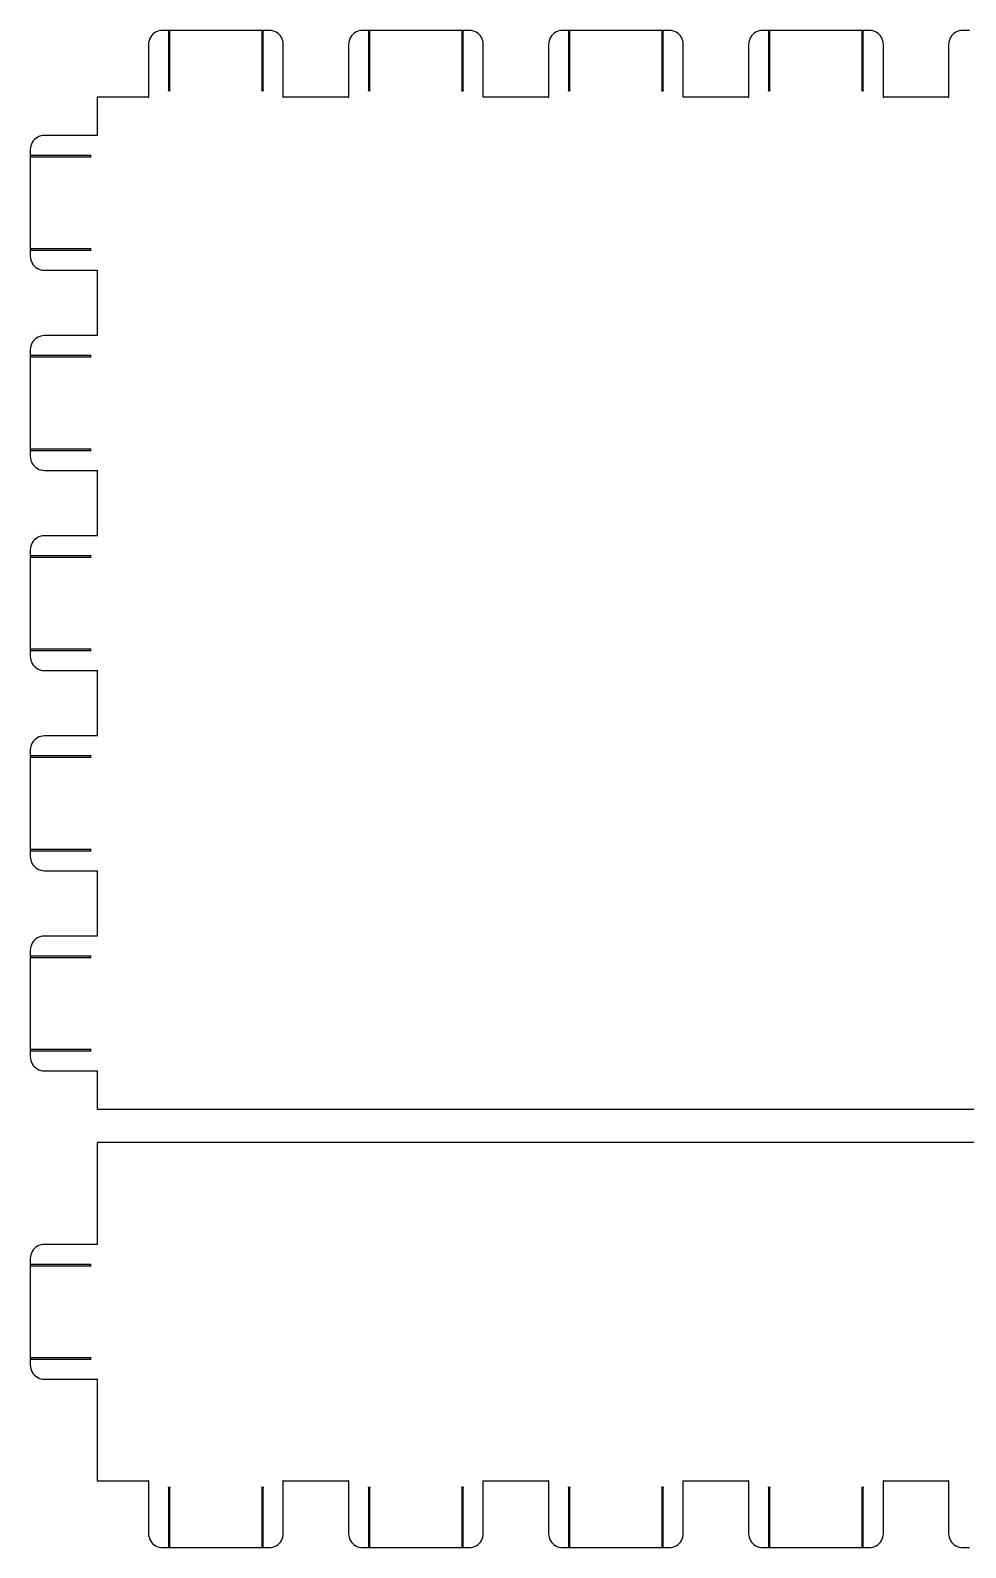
# Model space of a CAD drawing. Extents: x -4034 to 1909, y -3277 to 6509.
# Drawn here: x 10.3 to 149.2, y 1401.5 to 1626.7 of the extents above; entities that cross this region are included whole.
import ezdxf

# ---------------------------------------------------------------- set-up
doc = ezdxf.new("R2010")
doc.units = 0
doc.layers.add('Layer_1', color=7, linetype='CONTINUOUS')

msp = doc.modelspace()

# ---------------------------------------------------------------- linework, layer by layer
at = {"layer": 'Layer_1', "color": 7}
for points in [[(30.92, 1626.6743), (29.93, 1626.6743)], [(30.82, 1626.5743), (30.82, 1617.6642)], [(44.78, 1626.6743), (30.92, 1626.6743)], [(31.02, 1617.6642), (31.02, 1626.5743)], [(44.68, 1626.5743), (44.68, 1617.6642)], [(45.77, 1626.6743), (44.78, 1626.6743)], [(44.88, 1617.6642), (44.88, 1626.5743)], [(60.62, 1626.6743), (59.63, 1626.6743)], [(60.52, 1626.5743), (60.52, 1617.6642)], [(74.48, 1626.6743), (60.62, 1626.6743)], [(60.72, 1617.6642), (60.72, 1626.5743)], [(74.38, 1626.5743), (74.38, 1617.6642)], [(75.47, 1626.6743), (74.48, 1626.6743)], [(74.58, 1617.6642), (74.58, 1626.5743)], [(90.32, 1626.6743), (89.33, 1626.6743)], [(90.22, 1626.5743), (90.22, 1617.6642)], [(104.18, 1626.6743), (90.32, 1626.6743)], [(90.42, 1617.6642), (90.42, 1626.5743)], [(104.08, 1626.5743), (104.08, 1617.6642)], [(105.17, 1626.6743), (104.18, 1626.6743)], [(104.28, 1617.6642), (104.28, 1626.5743)], [(120.02, 1626.6743), (119.03, 1626.6743)], [(119.92, 1626.5743), (119.92, 1617.6642)], [(133.88, 1626.6743), (120.02, 1626.6743)], [(120.12, 1617.6642), (120.12, 1626.5743)], [(133.78, 1626.5743), (133.78, 1617.6642)], [(134.87, 1626.6743), (133.88, 1626.6743)], [(133.98, 1617.6642), (133.98, 1626.5743)], [(149.72, 1626.6743), (148.73, 1626.6743)], [(27.85, 1624.5943), (27.85, 1616.7742), (20.3, 1616.7742)], [(57.55, 1624.5943), (57.55, 1616.7742), (47.85, 1616.7742), (47.85, 1624.5943)], [(87.25, 1624.5943), (87.25, 1616.7742), (77.55, 1616.7742), (77.55, 1624.5943)], [(116.95, 1624.5943), (116.95, 1616.7742), (107.25, 1616.7742), (107.25, 1624.5943)], [(146.65, 1624.5943), (146.65, 1616.7742), (136.95, 1616.7742), (136.95, 1624.5943)], [(20.2, 1616.6742), (20.2, 1611.0741), (12.38, 1611.0741)], [(10.3, 1608.9941), (10.3, 1608.004)], [(10.3, 1608.004), (10.3, 1594.1438)], [(19.31, 1608.104), (10.4, 1608.104)], [(10.4, 1607.904), (19.31, 1607.904)], [(10.3, 1594.1438), (10.3, 1593.1538)], [(19.31, 1594.2438), (10.4, 1594.2438)], [(10.4, 1594.0438), (19.31, 1594.0438)], [(12.38, 1591.0738), (20.2, 1591.0738), (20.2, 1581.3736), (12.38, 1581.3736)], [(10.3, 1579.2936), (10.3, 1578.3036)], [(19.31, 1578.4036), (10.4, 1578.4036)], [(10.3, 1578.3036), (10.3, 1564.4433)], [(10.4, 1578.2036), (19.31, 1578.2036)], [(10.3, 1564.4433), (10.3, 1563.4533)], [(19.31, 1564.5433), (10.4, 1564.5433)], [(10.4, 1564.3433), (19.31, 1564.3433)], [(12.38, 1561.3733), (20.2, 1561.3733), (20.2, 1551.6731), (12.38, 1551.6731)], [(10.3, 1549.5931), (10.3, 1548.6031)], [(10.3, 1548.6031), (10.3, 1534.7429)], [(19.31, 1548.7031), (10.4, 1548.7031)], [(10.4, 1548.5031), (19.31, 1548.5031)], [(10.3, 1534.7429), (10.3, 1533.7529)], [(19.31, 1534.8429), (10.4, 1534.8429)], [(10.4, 1534.6429), (19.31, 1534.6429)], [(12.38, 1531.6728), (20.2, 1531.6728), (20.2, 1521.9727), (12.38, 1521.9727)], [(10.3, 1519.8926), (10.3, 1518.9026)], [(10.3, 1518.9026), (10.3, 1505.0424)], [(19.31, 1519.0026), (10.4, 1519.0026)], [(10.4, 1518.8026), (19.31, 1518.8026)], [(10.3, 1505.0424), (10.3, 1504.0524)], [(19.31, 1505.1424), (10.4, 1505.1424)], [(10.4, 1504.9424), (19.31, 1504.9424)], [(12.38, 1501.9723), (20.2, 1501.9723), (20.2, 1492.2722), (12.38, 1492.2722)], [(10.3, 1490.1922), (10.3, 1489.2021)], [(10.3, 1489.2021), (10.3, 1475.3419)], [(19.31, 1489.3021), (10.4, 1489.3021)], [(10.4, 1489.1021), (19.31, 1489.1021)], [(10.3, 1475.3419), (10.3, 1474.3519)], [(19.31, 1475.4419), (10.4, 1475.4419)], [(10.4, 1475.2419), (19.31, 1475.2419)], [(12.38, 1472.2719), (20.2, 1472.2719), (20.2, 1466.6718)], [(20.3, 1466.5718), (560.3, 1466.5718)], [(20.2, 1461.519494), (20.2, 1446.519194), (12.38, 1446.519194)], [(560.3, 1461.619496), (20.3, 1461.619496)], [(10.3, 1444.439152), (10.3, 1443.449133)], [(10.3, 1443.449133), (10.3, 1429.588855)], [(19.31, 1443.549135), (10.4, 1443.549135)], [(10.4, 1443.349131), (19.31, 1443.349131)], [(10.3, 1429.588855), (10.3, 1428.598836)], [(19.31, 1429.688857), (10.4, 1429.688857)], [(10.4, 1429.488853), (19.31, 1429.488853)], [(19.223, 1429.638856), (19.26, 1429.674857)], [(12.38, 1426.518794), (20.2, 1426.518794), (20.2, 1411.518494)], [(20.3, 1411.418492), (27.85, 1411.418492), (27.85, 1403.598336)], [(30.82, 1410.528474), (30.82, 1401.618296)], [(31.02, 1401.618296), (31.02, 1410.528474)], [(44.68, 1410.528474), (44.68, 1401.618296)], [(44.88, 1401.618296), (44.88, 1410.528474)], [(47.85, 1403.598336), (47.85, 1411.418492), (57.55, 1411.418492), (57.55, 1403.598336)], [(60.52, 1410.528474), (60.52, 1401.618296)], [(60.72, 1401.618296), (60.72, 1410.528474)], [(74.38, 1410.528474), (74.38, 1401.618296)], [(74.58, 1401.618296), (74.58, 1410.528474)], [(77.55, 1403.598336), (77.55, 1411.418492), (87.25, 1411.418492), (87.25, 1403.598336)], [(90.22, 1410.528474), (90.22, 1401.618296)], [(90.42, 1401.618296), (90.42, 1410.528474)], [(104.08, 1410.528474), (104.08, 1401.618296)], [(104.28, 1401.618296), (104.28, 1410.528474)], [(107.25, 1403.598336), (107.25, 1411.418492), (116.95, 1411.418492), (116.95, 1403.598336)], [(119.92, 1410.528474), (119.92, 1401.618296)], [(120.12, 1401.618296), (120.12, 1410.528474)], [(133.78, 1410.528474), (133.78, 1401.618296)], [(133.98, 1401.618296), (133.98, 1410.528474)], [(136.95, 1403.598336), (136.95, 1411.418492), (146.65, 1411.418492), (146.65, 1403.598336)], [(29.93, 1401.518294), (30.92, 1401.518294)], [(30.92, 1401.518294), (44.78, 1401.518294)], [(44.78, 1401.518294), (45.77, 1401.518294)], [(59.63, 1401.518294), (60.62, 1401.518294)], [(60.62, 1401.518294), (74.48, 1401.518294)], [(74.48, 1401.518294), (75.47, 1401.518294)], [(89.33, 1401.518294), (90.32, 1401.518294)], [(90.32, 1401.518294), (104.18, 1401.518294)], [(104.18, 1401.518294), (105.17, 1401.518294)], [(119.03, 1401.518294), (120.02, 1401.518294)], [(120.02, 1401.518294), (133.88, 1401.518294)], [(133.88, 1401.518294), (134.87, 1401.518294)], [(148.73, 1401.518294), (149.72, 1401.518294)]]:
    msp.add_lwpolyline(points, dxfattribs=at)
for points in [[(20.3, 1466.5718)], [(20.3, 1411.418492)]]:
    msp.add_lwpolyline(points, close=True, dxfattribs=at)
for points in [[(28.129, 1625.6343), (27.946, 1625.3173), (27.85, 1624.9593), (27.85, 1624.5943)], [(28.89, 1626.3953), (28.574, 1626.2123), (28.311, 1625.9503), (28.129, 1625.6343)], [(29.93, 1626.6743), (29.565, 1626.6743), (29.206, 1626.5783), (28.89, 1626.3953)], [(30.92, 1626.6743), (30.865, 1626.6743), (30.82, 1626.6293), (30.82, 1626.5743)], [(31.02, 1626.5743), (31.02, 1626.6293), (30.975, 1626.6743), (30.92, 1626.6743)], [(44.78, 1626.6743), (44.725, 1626.6743), (44.68, 1626.6293), (44.68, 1626.5743)], [(44.88, 1626.5743), (44.88, 1626.6293), (44.835, 1626.6743), (44.78, 1626.6743)], [(46.81, 1626.3953), (46.494, 1626.5783), (46.135, 1626.6743), (45.77, 1626.6743)], [(47.571, 1625.6343), (47.389, 1625.9503), (47.126, 1626.2123), (46.81, 1626.3953)], [(47.85, 1624.5943), (47.85, 1624.9593), (47.754, 1625.3173), (47.571, 1625.6343)], [(57.829, 1625.6343), (57.646, 1625.3173), (57.55, 1624.9593), (57.55, 1624.5943)], [(58.59, 1626.3953), (58.274, 1626.2123), (58.011, 1625.9503), (57.829, 1625.6343)], [(59.63, 1626.6743), (59.265, 1626.6743), (58.906, 1626.5783), (58.59, 1626.3953)], [(60.62, 1626.6743), (60.565, 1626.6743), (60.52, 1626.6293), (60.52, 1626.5743)], [(60.72, 1626.5743), (60.72, 1626.6293), (60.675, 1626.6743), (60.62, 1626.6743)], [(74.48, 1626.6743), (74.425, 1626.6743), (74.38, 1626.6293), (74.38, 1626.5743)], [(74.58, 1626.5743), (74.58, 1626.6293), (74.535, 1626.6743), (74.48, 1626.6743)], [(76.51, 1626.3953), (76.194, 1626.5783), (75.835, 1626.6743), (75.47, 1626.6743)], [(77.271, 1625.6343), (77.089, 1625.9503), (76.826, 1626.2123), (76.51, 1626.3953)], [(77.55, 1624.5943), (77.55, 1624.9593), (77.454, 1625.3173), (77.271, 1625.6343)], [(87.529, 1625.6343), (87.346, 1625.3173), (87.25, 1624.9593), (87.25, 1624.5943)], [(88.29, 1626.3953), (87.974, 1626.2123), (87.711, 1625.9503), (87.529, 1625.6343)], [(89.33, 1626.6743), (88.965, 1626.6743), (88.606, 1626.5783), (88.29, 1626.3953)], [(90.32, 1626.6743), (90.265, 1626.6743), (90.22, 1626.6293), (90.22, 1626.5743)], [(90.42, 1626.5743), (90.42, 1626.6293), (90.375, 1626.6743), (90.32, 1626.6743)], [(104.18, 1626.6743), (104.125, 1626.6743), (104.08, 1626.6293), (104.08, 1626.5743)], [(104.28, 1626.5743), (104.28, 1626.6293), (104.235, 1626.6743), (104.18, 1626.6743)], [(106.21, 1626.3953), (105.894, 1626.5783), (105.535, 1626.6743), (105.17, 1626.6743)], [(106.971, 1625.6343), (106.789, 1625.9503), (106.526, 1626.2123), (106.21, 1626.3953)], [(107.25, 1624.5943), (107.25, 1624.9593), (107.154, 1625.3173), (106.971, 1625.6343)], [(117.229, 1625.6343), (117.046, 1625.3173), (116.95, 1624.9593), (116.95, 1624.5943)], [(117.99, 1626.3953), (117.674, 1626.2123), (117.411, 1625.9503), (117.229, 1625.6343)], [(119.03, 1626.6743), (118.665, 1626.6743), (118.306, 1626.5783), (117.99, 1626.3953)], [(120.02, 1626.6743), (119.965, 1626.6743), (119.92, 1626.6293), (119.92, 1626.5743)], [(120.12, 1626.5743), (120.12, 1626.6293), (120.075, 1626.6743), (120.02, 1626.6743)], [(133.88, 1626.6743), (133.825, 1626.6743), (133.78, 1626.6293), (133.78, 1626.5743)], [(133.98, 1626.5743), (133.98, 1626.6293), (133.935, 1626.6743), (133.88, 1626.6743)], [(135.91, 1626.3953), (135.594, 1626.5783), (135.235, 1626.6743), (134.87, 1626.6743)], [(136.671, 1625.6343), (136.489, 1625.9503), (136.226, 1626.2123), (135.91, 1626.3953)], [(136.95, 1624.5943), (136.95, 1624.9593), (136.854, 1625.3173), (136.671, 1625.6343)], [(146.929, 1625.6343), (146.746, 1625.3173), (146.65, 1624.9593), (146.65, 1624.5943)], [(147.69, 1626.3953), (147.374, 1626.2123), (147.111, 1625.9503), (146.929, 1625.6343)], [(148.73, 1626.6743), (148.365, 1626.6743), (148.006, 1626.5783), (147.69, 1626.3953)], [(20.3, 1616.7742), (20.245, 1616.7742), (20.2, 1616.7292), (20.2, 1616.6742)], [(27.85, 1616.7742), (27.85, 1616.6742), (27.95, 1616.7742), (27.85, 1616.7742)], [(30.82, 1617.6642), (30.82, 1617.6812), (30.825, 1617.6982), (30.833, 1617.7142)], [(30.833, 1617.7142), (30.842, 1617.7292), (30.855, 1617.7412), (30.87, 1617.7502)], [(30.87, 1617.7502), (30.885, 1617.7602), (30.902, 1617.7642), (30.92, 1617.7642)], [(30.92, 1617.7642), (30.938, 1617.7642), (30.955, 1617.7642), (30.97, 1617.7502)], [(30.97, 1617.7502), (30.985, 1617.7402), (30.998, 1617.7292), (31.007, 1617.7142)], [(31.007, 1617.7142), (31.015, 1617.6982), (31.02, 1617.6812), (31.02, 1617.6642)], [(44.68, 1617.6642), (44.68, 1617.6812), (44.685, 1617.6982), (44.693, 1617.7142)], [(44.693, 1617.7142), (44.702, 1617.7292), (44.715, 1617.7412), (44.73, 1617.7502)], [(44.73, 1617.7502), (44.745, 1617.7602), (44.762, 1617.7642), (44.78, 1617.7642)], [(44.78, 1617.7642), (44.798, 1617.7642), (44.815, 1617.7642), (44.83, 1617.7502)], [(44.83, 1617.7502), (44.845, 1617.7402), (44.858, 1617.7292), (44.867, 1617.7142)], [(44.867, 1617.7142), (44.875, 1617.6982), (44.88, 1617.6812), (44.88, 1617.6642)], [(47.85, 1616.7742), (47.75, 1616.7742), (47.85, 1616.6742), (47.85, 1616.7742)], [(57.55, 1616.7742), (57.55, 1616.6742), (57.65, 1616.7742), (57.55, 1616.7742)], [(60.52, 1617.6642), (60.52, 1617.6812), (60.525, 1617.6982), (60.533, 1617.7142)], [(60.533, 1617.7142), (60.542, 1617.7292), (60.555, 1617.7412), (60.57, 1617.7502)], [(60.57, 1617.7502), (60.585, 1617.7602), (60.602, 1617.7642), (60.62, 1617.7642)], [(60.62, 1617.7642), (60.638, 1617.7642), (60.655, 1617.7642), (60.67, 1617.7502)], [(60.67, 1617.7502), (60.685, 1617.7402), (60.698, 1617.7292), (60.707, 1617.7142)], [(60.707, 1617.7142), (60.715, 1617.6982), (60.72, 1617.6812), (60.72, 1617.6642)], [(74.38, 1617.6642), (74.38, 1617.6812), (74.385, 1617.6982), (74.393, 1617.7142)], [(74.393, 1617.7142), (74.402, 1617.7292), (74.415, 1617.7412), (74.43, 1617.7502)], [(74.43, 1617.7502), (74.445, 1617.7602), (74.462, 1617.7642), (74.48, 1617.7642)], [(74.48, 1617.7642), (74.498, 1617.7642), (74.515, 1617.7642), (74.53, 1617.7502)], [(74.53, 1617.7502), (74.545, 1617.7402), (74.558, 1617.7292), (74.567, 1617.7142)], [(74.567, 1617.7142), (74.575, 1617.6982), (74.58, 1617.6812), (74.58, 1617.6642)], [(77.55, 1616.7742), (77.45, 1616.7742), (77.55, 1616.6742), (77.55, 1616.7742)], [(87.25, 1616.7742), (87.25, 1616.6742), (87.35, 1616.7742), (87.25, 1616.7742)], [(90.22, 1617.6642), (90.22, 1617.6812), (90.225, 1617.6982), (90.233, 1617.7142)], [(90.233, 1617.7142), (90.242, 1617.7292), (90.255, 1617.7412), (90.27, 1617.7502)], [(90.27, 1617.7502), (90.285, 1617.7602), (90.302, 1617.7642), (90.32, 1617.7642)], [(90.32, 1617.7642), (90.338, 1617.7642), (90.355, 1617.7642), (90.37, 1617.7502)], [(90.37, 1617.7502), (90.385, 1617.7402), (90.398, 1617.7292), (90.407, 1617.7142)], [(90.407, 1617.7142), (90.415, 1617.6982), (90.42, 1617.6812), (90.42, 1617.6642)], [(104.08, 1617.6642), (104.08, 1617.6812), (104.085, 1617.6982), (104.093, 1617.7142)], [(104.093, 1617.7142), (104.102, 1617.7292), (104.115, 1617.7412), (104.13, 1617.7502)], [(104.13, 1617.7502), (104.145, 1617.7602), (104.162, 1617.7642), (104.18, 1617.7642)], [(104.18, 1617.7642), (104.198, 1617.7642), (104.215, 1617.7642), (104.23, 1617.7502)], [(104.23, 1617.7502), (104.245, 1617.7402), (104.258, 1617.7292), (104.267, 1617.7142)], [(104.267, 1617.7142), (104.275, 1617.6982), (104.28, 1617.6812), (104.28, 1617.6642)], [(107.25, 1616.7742), (107.15, 1616.7742), (107.25, 1616.6742), (107.25, 1616.7742)], [(116.95, 1616.7742), (116.95, 1616.6742), (117.05, 1616.7742), (116.95, 1616.7742)], [(119.92, 1617.6642), (119.92, 1617.6812), (119.925, 1617.6982), (119.933, 1617.7142)], [(119.933, 1617.7142), (119.942, 1617.7292), (119.955, 1617.7412), (119.97, 1617.7502)], [(119.97, 1617.7502), (119.985, 1617.7602), (120.002, 1617.7642), (120.02, 1617.7642)], [(120.02, 1617.7642), (120.038, 1617.7642), (120.055, 1617.7642), (120.07, 1617.7502)], [(120.07, 1617.7502), (120.085, 1617.7402), (120.098, 1617.7292), (120.107, 1617.7142)], [(120.107, 1617.7142), (120.115, 1617.6982), (120.12, 1617.6812), (120.12, 1617.6642)], [(133.78, 1617.6642), (133.78, 1617.6812), (133.785, 1617.6982), (133.793, 1617.7142)], [(133.793, 1617.7142), (133.802, 1617.7292), (133.815, 1617.7412), (133.83, 1617.7502)], [(133.83, 1617.7502), (133.845, 1617.7602), (133.862, 1617.7642), (133.88, 1617.7642)], [(133.88, 1617.7642), (133.898, 1617.7642), (133.915, 1617.7642), (133.93, 1617.7502)], [(133.93, 1617.7502), (133.945, 1617.7402), (133.958, 1617.7292), (133.967, 1617.7142)], [(133.967, 1617.7142), (133.975, 1617.6982), (133.98, 1617.6812), (133.98, 1617.6642)], [(136.95, 1616.7742), (136.85, 1616.7742), (136.95, 1616.6742), (136.95, 1616.7742)], [(146.65, 1616.7742), (146.65, 1616.6742), (146.75, 1616.7742), (146.65, 1616.7742)], [(10.579, 1610.0341), (10.396, 1609.7171), (10.3, 1609.3591), (10.3, 1608.9941)], [(11.34, 1610.7951), (11.024, 1610.6121), (10.761, 1610.3501), (10.579, 1610.0341)], [(12.38, 1611.0741), (12.015, 1611.0741), (11.656, 1610.9781), (11.34, 1610.7951)], [(20.2, 1611.0741), (20.2, 1610.9741), (20.3, 1611.0741), (20.2, 1611.0741)], [(10.4, 1608.104), (10.345, 1608.104), (10.3, 1608.059), (10.3, 1608.004)], [(10.3, 1608.004), (10.3, 1607.948), (10.345, 1607.904), (10.4, 1607.904)], [(19.21, 1608.004), (19.21, 1608.021), (19.215, 1608.038), (19.223, 1608.054)], [(19.223, 1607.954), (19.215, 1607.969), (19.21, 1607.986), (19.21, 1608.004)], [(19.223, 1608.054), (19.232, 1608.069), (19.245, 1608.081), (19.26, 1608.09)], [(19.26, 1607.917), (19.245, 1607.927), (19.232, 1607.938), (19.223, 1607.954)], [(19.26, 1608.09), (19.275, 1608.1), (19.292, 1608.104), (19.31, 1608.104)], [(19.31, 1607.904), (19.292, 1607.904), (19.275, 1607.904), (19.26, 1607.917)], [(10.4, 1594.2438), (10.345, 1594.2438), (10.3, 1594.1988), (10.3, 1594.1438)], [(10.3, 1594.1438), (10.3, 1594.0878), (10.345, 1594.0438), (10.4, 1594.0438)], [(19.21, 1594.1438), (19.21, 1594.1608), (19.215, 1594.1778), (19.223, 1594.1938)], [(19.223, 1594.0938), (19.215, 1594.1088), (19.21, 1594.1258), (19.21, 1594.1438)], [(19.223, 1594.1938), (19.232, 1594.2088), (19.245, 1594.2208), (19.26, 1594.2298)], [(19.26, 1594.2298), (19.275, 1594.2398), (19.292, 1594.2438), (19.31, 1594.2438)], [(10.3, 1593.1538), (10.3, 1592.7888), (10.396, 1592.4298), (10.579, 1592.1138)], [(10.579, 1592.1138), (10.761, 1591.7968), (11.024, 1591.5348), (11.34, 1591.3518)], [(19.26, 1594.0568), (19.245, 1594.0668), (19.232, 1594.0778), (19.223, 1594.0938)], [(19.31, 1594.0438), (19.292, 1594.0438), (19.275, 1594.0438), (19.26, 1594.0568)], [(11.34, 1591.3518), (11.656, 1591.1698), (12.015, 1591.0738), (12.38, 1591.0738)], [(20.2, 1591.0738), (20.3, 1591.0738), (20.2, 1591.1738), (20.2, 1591.0738)], [(11.34, 1581.0946), (11.024, 1580.9116), (10.761, 1580.6496), (10.579, 1580.3336)], [(12.38, 1581.3736), (12.015, 1581.3736), (11.656, 1581.2776), (11.34, 1581.0946)], [(20.2, 1581.3736), (20.2, 1581.2736), (20.3, 1581.3736), (20.2, 1581.3736)], [(10.579, 1580.3336), (10.396, 1580.0166), (10.3, 1579.6586), (10.3, 1579.2936)], [(10.4, 1578.4036), (10.345, 1578.4036), (10.3, 1578.3586), (10.3, 1578.3036)], [(19.21, 1578.3036), (19.21, 1578.3206), (19.215, 1578.3376), (19.223, 1578.3536)], [(19.223, 1578.3536), (19.232, 1578.3686), (19.245, 1578.3806), (19.26, 1578.3896)], [(19.26, 1578.3896), (19.275, 1578.3996), (19.292, 1578.4036), (19.31, 1578.4036)], [(10.3, 1578.3036), (10.3, 1578.2476), (10.345, 1578.2036), (10.4, 1578.2036)], [(19.223, 1578.2536), (19.215, 1578.2686), (19.21, 1578.2856), (19.21, 1578.3036)], [(19.26, 1578.2166), (19.245, 1578.2266), (19.232, 1578.2376), (19.223, 1578.2536)], [(19.31, 1578.2036), (19.292, 1578.2036), (19.275, 1578.2036), (19.26, 1578.2166)], [(10.4, 1564.5433), (10.345, 1564.5433), (10.3, 1564.4983), (10.3, 1564.4433)], [(10.3, 1564.4433), (10.3, 1564.3873), (10.345, 1564.3433), (10.4, 1564.3433)], [(10.3, 1563.4533), (10.3, 1563.0883), (10.396, 1562.7293), (10.579, 1562.4133)], [(19.21, 1564.4433), (19.21, 1564.4603), (19.215, 1564.4773), (19.223, 1564.4933)], [(19.223, 1564.3933), (19.215, 1564.4083), (19.21, 1564.4253), (19.21, 1564.4433)], [(19.223, 1564.4933), (19.232, 1564.5083), (19.245, 1564.5203), (19.26, 1564.5293)], [(19.26, 1564.3563), (19.245, 1564.3663), (19.232, 1564.3773), (19.223, 1564.3933)], [(19.26, 1564.5293), (19.275, 1564.5393), (19.292, 1564.5433), (19.31, 1564.5433)], [(19.31, 1564.3433), (19.292, 1564.3433), (19.275, 1564.3433), (19.26, 1564.3563)], [(10.579, 1562.4133), (10.761, 1562.0963), (11.024, 1561.8343), (11.34, 1561.6513)], [(11.34, 1561.6513), (11.656, 1561.4693), (12.015, 1561.3733), (12.38, 1561.3733)], [(20.2, 1561.3733), (20.3, 1561.3733), (20.2, 1561.4733), (20.2, 1561.3733)], [(11.34, 1551.3941), (11.024, 1551.2111), (10.761, 1550.9491), (10.579, 1550.6331)], [(12.38, 1551.6731), (12.015, 1551.6731), (11.656, 1551.5771), (11.34, 1551.3941)], [(20.2, 1551.6731), (20.2, 1551.5731), (20.3, 1551.6731), (20.2, 1551.6731)], [(10.579, 1550.6331), (10.396, 1550.3161), (10.3, 1549.9581), (10.3, 1549.5931)], [(10.4, 1548.7031), (10.345, 1548.7031), (10.3, 1548.6581), (10.3, 1548.6031)], [(10.3, 1548.6031), (10.3, 1548.5471), (10.345, 1548.5031), (10.4, 1548.5031)], [(19.21, 1548.6031), (19.21, 1548.6201), (19.215, 1548.6371), (19.223, 1548.6531)], [(19.223, 1548.5531), (19.215, 1548.5681), (19.21, 1548.5851), (19.21, 1548.6031)], [(19.223, 1548.6531), (19.232, 1548.6681), (19.245, 1548.6801), (19.26, 1548.6891)], [(19.26, 1548.5161), (19.245, 1548.5261), (19.232, 1548.5371), (19.223, 1548.5531)], [(19.26, 1548.6891), (19.275, 1548.6991), (19.292, 1548.7031), (19.31, 1548.7031)], [(19.31, 1548.5031), (19.292, 1548.5031), (19.275, 1548.5031), (19.26, 1548.5161)], [(10.4, 1534.8429), (10.345, 1534.8429), (10.3, 1534.7979), (10.3, 1534.7429)], [(10.3, 1534.7429), (10.3, 1534.6869), (10.345, 1534.6429), (10.4, 1534.6429)], [(10.3, 1533.7529), (10.3, 1533.3878), (10.396, 1533.0288), (10.579, 1532.7128)], [(19.21, 1534.7429), (19.21, 1534.7599), (19.215, 1534.7769), (19.223, 1534.7929)], [(19.223, 1534.6929), (19.215, 1534.7079), (19.21, 1534.7249), (19.21, 1534.7429)], [(19.223, 1534.7929), (19.232, 1534.8079), (19.245, 1534.8199), (19.26, 1534.8289)], [(19.26, 1534.6559), (19.245, 1534.6659), (19.232, 1534.6769), (19.223, 1534.6929)], [(19.26, 1534.8289), (19.275, 1534.8389), (19.292, 1534.8429), (19.31, 1534.8429)], [(19.31, 1534.6429), (19.292, 1534.6429), (19.275, 1534.6429), (19.26, 1534.6559)], [(10.579, 1532.7128), (10.761, 1532.3958), (11.024, 1532.1338), (11.34, 1531.9508)], [(11.34, 1531.9508), (11.656, 1531.7688), (12.015, 1531.6728), (12.38, 1531.6728)], [(20.2, 1531.6728), (20.3, 1531.6728), (20.2, 1531.7728), (20.2, 1531.6728)], [(10.579, 1520.9326), (10.396, 1520.6156), (10.3, 1520.2576), (10.3, 1519.8926)], [(11.34, 1521.6937), (11.024, 1521.5107), (10.761, 1521.2487), (10.579, 1520.9326)], [(12.38, 1521.9727), (12.015, 1521.9727), (11.656, 1521.8767), (11.34, 1521.6937)], [(20.2, 1521.9727), (20.2, 1521.8727), (20.3, 1521.9727), (20.2, 1521.9727)], [(10.4, 1519.0026), (10.345, 1519.0026), (10.3, 1518.9576), (10.3, 1518.9026)], [(10.3, 1518.9026), (10.3, 1518.8466), (10.345, 1518.8026), (10.4, 1518.8026)], [(19.21, 1518.9026), (19.21, 1518.9196), (19.215, 1518.9366), (19.223, 1518.9526)], [(19.223, 1518.8526), (19.215, 1518.8676), (19.21, 1518.8846), (19.21, 1518.9026)], [(19.223, 1518.9526), (19.232, 1518.9676), (19.245, 1518.9796), (19.26, 1518.9886)], [(19.26, 1518.8156), (19.245, 1518.8256), (19.232, 1518.8366), (19.223, 1518.8526)], [(19.26, 1518.9886), (19.275, 1518.9986), (19.292, 1519.0026), (19.31, 1519.0026)], [(19.31, 1518.8026), (19.292, 1518.8026), (19.275, 1518.8026), (19.26, 1518.8156)], [(10.4, 1505.1424), (10.345, 1505.1424), (10.3, 1505.0974), (10.3, 1505.0424)], [(10.3, 1505.0424), (10.3, 1504.9864), (10.345, 1504.9424), (10.4, 1504.9424)], [(10.3, 1504.0524), (10.3, 1503.6874), (10.396, 1503.3284), (10.579, 1503.0124)], [(19.21, 1505.0424), (19.21, 1505.0594), (19.215, 1505.0764), (19.223, 1505.0924)], [(19.223, 1504.9924), (19.215, 1505.0074), (19.21, 1505.0244), (19.21, 1505.0424)], [(19.223, 1505.0924), (19.232, 1505.1074), (19.245, 1505.1194), (19.26, 1505.1284)], [(19.26, 1504.9554), (19.245, 1504.9654), (19.232, 1504.9764), (19.223, 1504.9924)], [(19.26, 1505.1284), (19.275, 1505.1384), (19.292, 1505.1424), (19.31, 1505.1424)], [(19.31, 1504.9424), (19.292, 1504.9424), (19.275, 1504.9424), (19.26, 1504.9554)], [(10.579, 1503.0124), (10.761, 1502.6954), (11.024, 1502.4333), (11.34, 1502.2503)], [(11.34, 1502.2503), (11.656, 1502.0683), (12.015, 1501.9723), (12.38, 1501.9723)], [(20.2, 1501.9723), (20.3, 1501.9723), (20.2, 1502.0723), (20.2, 1501.9723)], [(10.579, 1491.2322), (10.396, 1490.9152), (10.3, 1490.5572), (10.3, 1490.1922)], [(11.34, 1491.9932), (11.024, 1491.8102), (10.761, 1491.5482), (10.579, 1491.2322)], [(12.38, 1492.2722), (12.015, 1492.2722), (11.656, 1492.1762), (11.34, 1491.9932)], [(20.2, 1492.2722), (20.2, 1492.1722), (20.3, 1492.2722), (20.2, 1492.2722)], [(10.4, 1489.3021), (10.345, 1489.3021), (10.3, 1489.2571), (10.3, 1489.2021)], [(10.3, 1489.2021), (10.3, 1489.1461), (10.345, 1489.1021), (10.4, 1489.1021)], [(19.21, 1489.2021), (19.21, 1489.2191), (19.215, 1489.2361), (19.223, 1489.2521)], [(19.223, 1489.1521), (19.215, 1489.1671), (19.21, 1489.1841), (19.21, 1489.2021)], [(19.223, 1489.2521), (19.232, 1489.2671), (19.245, 1489.2791), (19.26, 1489.2881)], [(19.26, 1489.1151), (19.245, 1489.1251), (19.232, 1489.1361), (19.223, 1489.1521)], [(19.26, 1489.2881), (19.275, 1489.2981), (19.292, 1489.3021), (19.31, 1489.3021)], [(19.31, 1489.1021), (19.292, 1489.1021), (19.275, 1489.1021), (19.26, 1489.1151)], [(10.4, 1475.4419), (10.345, 1475.4419), (10.3, 1475.3969), (10.3, 1475.3419)], [(10.3, 1475.3419), (10.3, 1475.2859), (10.345, 1475.2419), (10.4, 1475.2419)], [(19.21, 1475.3419), (19.21, 1475.3589), (19.215, 1475.3759), (19.223, 1475.3919)], [(19.223, 1475.2919), (19.215, 1475.3069), (19.21, 1475.3239), (19.21, 1475.3419)], [(19.223, 1475.3919), (19.232, 1475.4069), (19.245, 1475.4189), (19.26, 1475.4279)], [(19.26, 1475.2549), (19.245, 1475.2649), (19.232, 1475.2759), (19.223, 1475.2919)], [(19.26, 1475.4279), (19.275, 1475.4379), (19.292, 1475.4419), (19.31, 1475.4419)], [(19.31, 1475.2419), (19.292, 1475.2419), (19.275, 1475.2419), (19.26, 1475.2549)], [(10.3, 1474.3519), (10.3, 1473.9869), (10.396, 1473.6279), (10.579, 1473.3119)], [(10.579, 1473.3119), (10.761, 1472.9949), (11.024, 1472.7329), (11.34, 1472.5499)], [(11.34, 1472.5499), (11.656, 1472.3679), (12.015, 1472.2719), (12.38, 1472.2719)], [(20.2, 1472.2719), (20.3, 1472.2719), (20.2, 1472.3719), (20.2, 1472.2719)], [(20.2, 1466.6718), (20.2, 1466.6158), (20.245, 1466.5718), (20.3, 1466.5718)], [(20.3, 1461.619496), (20.245, 1461.619496), (20.2, 1461.574495), (20.2, 1461.519494)], [(11.34, 1446.240188), (11.024, 1446.057185), (10.761, 1445.79518), (10.579, 1445.479173)], [(12.38, 1446.519194), (12.015, 1446.519194), (11.656, 1446.423192), (11.34, 1446.240188)], [(20.2, 1446.519194), (20.2, 1446.419192), (20.3, 1446.519194), (20.2, 1446.519194)], [(10.579, 1445.479173), (10.396, 1445.162167), (10.3, 1444.80416), (10.3, 1444.439152)], [(10.4, 1443.549135), (10.345, 1443.549135), (10.3, 1443.504134), (10.3, 1443.449133)], [(10.3, 1443.449133), (10.3, 1443.393132), (10.345, 1443.349131), (10.4, 1443.349131)], [(19.21, 1443.449133), (19.21, 1443.466133), (19.215, 1443.483133), (19.223, 1443.499134)], [(19.223, 1443.399132), (19.215, 1443.414132), (19.21, 1443.431132), (19.21, 1443.449133)], [(19.223, 1443.499134), (19.232, 1443.514134), (19.245, 1443.526134), (19.26, 1443.535134)], [(19.26, 1443.362131), (19.245, 1443.371131), (19.232, 1443.383131), (19.223, 1443.399132)], [(19.26, 1443.535134), (19.275, 1443.544135), (19.292, 1443.549135), (19.31, 1443.549135)], [(19.31, 1443.349131), (19.292, 1443.349131), (19.275, 1443.353131), (19.26, 1443.362131)], [(10.4, 1429.688857), (10.345, 1429.688857), (10.3, 1429.643857), (10.3, 1429.588855)], [(10.3, 1429.588855), (10.3, 1429.532854), (10.345, 1429.488853), (10.4, 1429.488853)], [(10.3, 1428.598836), (10.3, 1428.233828), (10.396, 1427.874821), (10.579, 1427.558815)], [(10.579, 1427.558815), (10.761, 1427.241809), (11.024, 1426.979803), (11.34, 1426.7968)], [(19.21, 1429.588855), (19.21, 1429.605856), (19.215, 1429.622856), (19.223, 1429.638856)], [(19.223, 1429.538854), (19.215, 1429.553855), (19.21, 1429.570855), (19.21, 1429.588855)], [(19.26, 1429.501854), (19.245, 1429.510854), (19.232, 1429.522854), (19.223, 1429.538854)], [(19.26, 1429.674857), (19.275, 1429.683857), (19.292, 1429.688857), (19.31, 1429.688857)], [(19.31, 1429.488853), (19.292, 1429.488853), (19.275, 1429.492854), (19.26, 1429.501854)], [(11.34, 1426.7968), (11.656, 1426.614796), (12.015, 1426.518794), (12.38, 1426.518794)], [(20.2, 1426.518794), (20.3, 1426.518794), (20.2, 1426.618796), (20.2, 1426.518794)], [(20.2, 1411.518494), (20.2, 1411.462493), (20.245, 1411.418492), (20.3, 1411.418492)], [(27.85, 1411.418492), (27.95, 1411.418492), (27.85, 1411.518494), (27.85, 1411.418492)], [(30.833, 1410.478473), (30.825, 1410.493474), (30.82, 1410.510474), (30.82, 1410.528474)], [(30.87, 1410.441473), (30.855, 1410.450473), (30.842, 1410.462473), (30.833, 1410.478473)], [(30.92, 1410.428472), (30.902, 1410.428472), (30.885, 1410.432472), (30.87, 1410.441473)], [(30.97, 1410.441473), (30.955, 1410.432472), (30.938, 1410.428472), (30.92, 1410.428472)], [(31.007, 1410.478473), (30.998, 1410.462473), (30.985, 1410.450473), (30.97, 1410.441473)], [(31.02, 1410.528474), (31.02, 1410.510474), (31.015, 1410.493474), (31.007, 1410.478473)], [(44.693, 1410.478473), (44.685, 1410.493474), (44.68, 1410.510474), (44.68, 1410.528474)], [(44.73, 1410.441473), (44.715, 1410.450473), (44.702, 1410.462473), (44.693, 1410.478473)], [(44.78, 1410.428472), (44.762, 1410.428472), (44.745, 1410.432472), (44.73, 1410.441473)], [(44.83, 1410.441473), (44.815, 1410.432472), (44.798, 1410.428472), (44.78, 1410.428472)], [(44.867, 1410.478473), (44.858, 1410.462473), (44.845, 1410.450473), (44.83, 1410.441473)], [(44.88, 1410.528474), (44.88, 1410.510474), (44.875, 1410.493474), (44.867, 1410.478473)], [(47.85, 1411.418492), (47.85, 1411.518494), (47.75, 1411.418492), (47.85, 1411.418492)], [(57.55, 1411.418492), (57.65, 1411.418492), (57.55, 1411.518494), (57.55, 1411.418492)], [(60.533, 1410.478473), (60.525, 1410.493474), (60.52, 1410.510474), (60.52, 1410.528474)], [(60.57, 1410.441473), (60.555, 1410.450473), (60.542, 1410.462473), (60.533, 1410.478473)], [(60.62, 1410.428472), (60.602, 1410.428472), (60.585, 1410.432472), (60.57, 1410.441473)], [(60.67, 1410.441473), (60.655, 1410.432472), (60.638, 1410.428472), (60.62, 1410.428472)], [(60.707, 1410.478473), (60.698, 1410.462473), (60.685, 1410.450473), (60.67, 1410.441473)], [(60.72, 1410.528474), (60.72, 1410.510474), (60.715, 1410.493474), (60.707, 1410.478473)], [(74.393, 1410.478473), (74.385, 1410.493474), (74.38, 1410.510474), (74.38, 1410.528474)], [(74.43, 1410.441473), (74.415, 1410.450473), (74.402, 1410.462473), (74.393, 1410.478473)], [(74.48, 1410.428472), (74.462, 1410.428472), (74.445, 1410.432472), (74.43, 1410.441473)], [(74.53, 1410.441473), (74.515, 1410.432472), (74.498, 1410.428472), (74.48, 1410.428472)], [(74.567, 1410.478473), (74.558, 1410.462473), (74.545, 1410.450473), (74.53, 1410.441473)], [(74.58, 1410.528474), (74.58, 1410.510474), (74.575, 1410.493474), (74.567, 1410.478473)], [(77.55, 1411.418492), (77.55, 1411.518494), (77.45, 1411.418492), (77.55, 1411.418492)], [(87.25, 1411.418492), (87.35, 1411.418492), (87.25, 1411.518494), (87.25, 1411.418492)], [(90.233, 1410.478473), (90.225, 1410.493474), (90.22, 1410.510474), (90.22, 1410.528474)], [(90.27, 1410.441473), (90.255, 1410.450473), (90.242, 1410.462473), (90.233, 1410.478473)], [(90.32, 1410.428472), (90.302, 1410.428472), (90.285, 1410.432472), (90.27, 1410.441473)], [(90.37, 1410.441473), (90.355, 1410.432472), (90.338, 1410.428472), (90.32, 1410.428472)], [(90.407, 1410.478473), (90.398, 1410.462473), (90.385, 1410.450473), (90.37, 1410.441473)], [(90.42, 1410.528474), (90.42, 1410.510474), (90.415, 1410.493474), (90.407, 1410.478473)], [(104.093, 1410.478473), (104.085, 1410.493474), (104.08, 1410.510474), (104.08, 1410.528474)], [(104.13, 1410.441473), (104.115, 1410.450473), (104.102, 1410.462473), (104.093, 1410.478473)], [(104.18, 1410.428472), (104.162, 1410.428472), (104.145, 1410.432472), (104.13, 1410.441473)], [(104.23, 1410.441473), (104.215, 1410.432472), (104.198, 1410.428472), (104.18, 1410.428472)], [(104.267, 1410.478473), (104.258, 1410.462473), (104.245, 1410.450473), (104.23, 1410.441473)], [(104.28, 1410.528474), (104.28, 1410.510474), (104.275, 1410.493474), (104.267, 1410.478473)], [(107.25, 1411.418492), (107.25, 1411.518494), (107.15, 1411.418492), (107.25, 1411.418492)], [(116.95, 1411.418492), (117.05, 1411.418492), (116.95, 1411.518494), (116.95, 1411.418492)], [(119.933, 1410.478473), (119.925, 1410.493474), (119.92, 1410.510474), (119.92, 1410.528474)], [(119.97, 1410.441473), (119.955, 1410.450473), (119.942, 1410.462473), (119.933, 1410.478473)], [(120.02, 1410.428472), (120.002, 1410.428472), (119.985, 1410.432472), (119.97, 1410.441473)], [(120.07, 1410.441473), (120.055, 1410.432472), (120.038, 1410.428472), (120.02, 1410.428472)], [(120.107, 1410.478473), (120.098, 1410.462473), (120.085, 1410.450473), (120.07, 1410.441473)], [(120.12, 1410.528474), (120.12, 1410.510474), (120.115, 1410.493474), (120.107, 1410.478473)], [(133.793, 1410.478473), (133.785, 1410.493474), (133.78, 1410.510474), (133.78, 1410.528474)], [(133.83, 1410.441473), (133.815, 1410.450473), (133.802, 1410.462473), (133.793, 1410.478473)], [(133.88, 1410.428472), (133.862, 1410.428472), (133.845, 1410.432472), (133.83, 1410.441473)], [(133.93, 1410.441473), (133.915, 1410.432472), (133.898, 1410.428472), (133.88, 1410.428472)], [(133.967, 1410.478473), (133.958, 1410.462473), (133.945, 1410.450473), (133.93, 1410.441473)], [(133.98, 1410.528474), (133.98, 1410.510474), (133.975, 1410.493474), (133.967, 1410.478473)], [(136.95, 1411.418492), (136.95, 1411.518494), (136.85, 1411.418492), (136.95, 1411.418492)], [(146.65, 1411.418492), (146.75, 1411.418492), (146.65, 1411.518494), (146.65, 1411.418492)], [(27.85, 1403.598336), (27.85, 1403.233328), (27.946, 1402.874321), (28.129, 1402.558315)], [(47.571, 1402.558315), (47.754, 1402.874321), (47.85, 1403.233328), (47.85, 1403.598336)], [(57.55, 1403.598336), (57.55, 1403.233328), (57.646, 1402.874321), (57.829, 1402.558315)], [(77.271, 1402.558315), (77.454, 1402.874321), (77.55, 1403.233328), (77.55, 1403.598336)], [(87.25, 1403.598336), (87.25, 1403.233328), (87.346, 1402.874321), (87.529, 1402.558315)], [(106.971, 1402.558315), (107.154, 1402.874321), (107.25, 1403.233328), (107.25, 1403.598336)], [(116.95, 1403.598336), (116.95, 1403.233328), (117.046, 1402.874321), (117.229, 1402.558315)], [(136.671, 1402.558315), (136.854, 1402.874321), (136.95, 1403.233328), (136.95, 1403.598336)], [(146.65, 1403.598336), (146.65, 1403.233328), (146.746, 1402.874321), (146.929, 1402.558315)], [(28.129, 1402.558315), (28.311, 1402.241309), (28.574, 1401.979303), (28.89, 1401.7963)], [(28.89, 1401.7963), (29.206, 1401.614296), (29.565, 1401.518294), (29.93, 1401.518294)], [(30.82, 1401.618296), (30.82, 1401.562295), (30.865, 1401.518294), (30.92, 1401.518294)], [(30.92, 1401.518294), (30.975, 1401.518294), (31.02, 1401.562295), (31.02, 1401.618296)], [(44.68, 1401.618296), (44.68, 1401.562295), (44.725, 1401.518294), (44.78, 1401.518294)], [(44.78, 1401.518294), (44.835, 1401.518294), (44.88, 1401.562295), (44.88, 1401.618296)], [(45.77, 1401.518294), (46.135, 1401.518294), (46.494, 1401.614296), (46.81, 1401.7963)], [(46.81, 1401.7963), (47.126, 1401.979303), (47.389, 1402.241309), (47.571, 1402.558315)], [(57.829, 1402.558315), (58.011, 1402.241309), (58.274, 1401.979303), (58.59, 1401.7963)], [(58.59, 1401.7963), (58.906, 1401.614296), (59.265, 1401.518294), (59.63, 1401.518294)], [(60.52, 1401.618296), (60.52, 1401.562295), (60.565, 1401.518294), (60.62, 1401.518294)], [(60.62, 1401.518294), (60.675, 1401.518294), (60.72, 1401.562295), (60.72, 1401.618296)], [(74.38, 1401.618296), (74.38, 1401.562295), (74.425, 1401.518294), (74.48, 1401.518294)], [(74.48, 1401.518294), (74.535, 1401.518294), (74.58, 1401.562295), (74.58, 1401.618296)], [(75.47, 1401.518294), (75.835, 1401.518294), (76.194, 1401.614296), (76.51, 1401.7963)], [(76.51, 1401.7963), (76.826, 1401.979303), (77.089, 1402.241309), (77.271, 1402.558315)], [(87.529, 1402.558315), (87.711, 1402.241309), (87.974, 1401.979303), (88.29, 1401.7963)], [(88.29, 1401.7963), (88.606, 1401.614296), (88.965, 1401.518294), (89.33, 1401.518294)], [(90.22, 1401.618296), (90.22, 1401.562295), (90.265, 1401.518294), (90.32, 1401.518294)], [(90.32, 1401.518294), (90.375, 1401.518294), (90.42, 1401.562295), (90.42, 1401.618296)], [(104.08, 1401.618296), (104.08, 1401.562295), (104.125, 1401.518294), (104.18, 1401.518294)], [(104.18, 1401.518294), (104.235, 1401.518294), (104.28, 1401.562295), (104.28, 1401.618296)], [(105.17, 1401.518294), (105.535, 1401.518294), (105.894, 1401.614296), (106.21, 1401.7963)], [(106.21, 1401.7963), (106.526, 1401.979303), (106.789, 1402.241309), (106.971, 1402.558315)], [(117.229, 1402.558315), (117.411, 1402.241309), (117.674, 1401.979303), (117.99, 1401.7963)], [(117.99, 1401.7963), (118.306, 1401.614296), (118.665, 1401.518294), (119.03, 1401.518294)], [(119.92, 1401.618296), (119.92, 1401.562295), (119.965, 1401.518294), (120.02, 1401.518294)], [(120.02, 1401.518294), (120.075, 1401.518294), (120.12, 1401.562295), (120.12, 1401.618296)], [(133.78, 1401.618296), (133.78, 1401.562295), (133.825, 1401.518294), (133.88, 1401.518294)], [(133.88, 1401.518294), (133.935, 1401.518294), (133.98, 1401.562295), (133.98, 1401.618296)], [(134.87, 1401.518294), (135.235, 1401.518294), (135.594, 1401.614296), (135.91, 1401.7963)], [(135.91, 1401.7963), (136.226, 1401.979303), (136.489, 1402.241309), (136.671, 1402.558315)], [(146.929, 1402.558315), (147.111, 1402.241309), (147.374, 1401.979303), (147.69, 1401.7963)], [(147.69, 1401.7963), (148.006, 1401.614296), (148.365, 1401.518294), (148.73, 1401.518294)]]:
    msp.add_open_spline(points, degree=3, dxfattribs=at)

doc.saveas('drawing.dxf')
